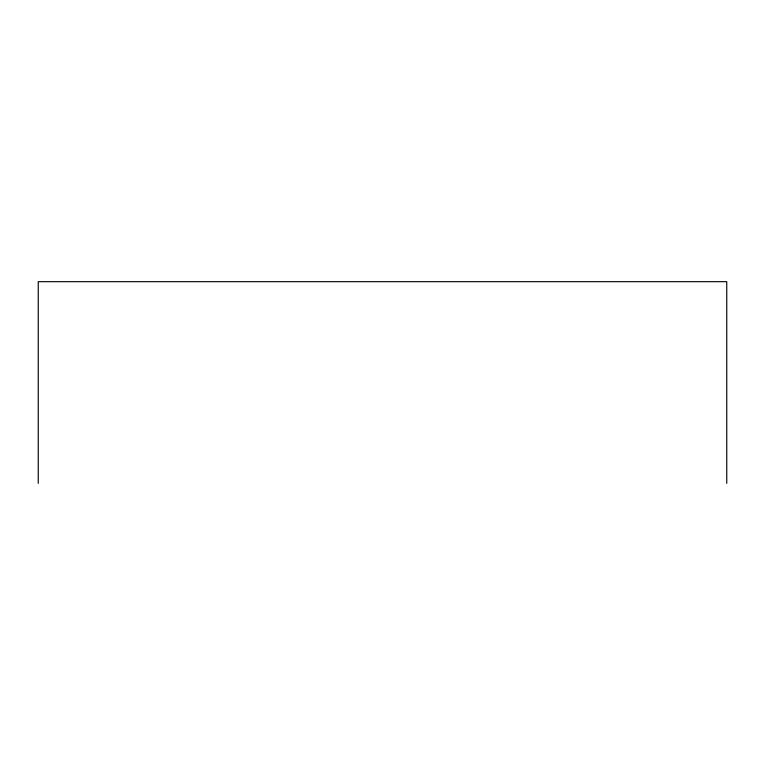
<?xml version="1.0" encoding="UTF-8"?>
<svg xmlns="http://www.w3.org/2000/svg" width="765" height="765" viewBox="0 0 765 765"><rect width="100%" height="100%" fill="white"/><g stroke="black" fill="none" stroke-linecap="round" stroke-linejoin="round"><path stroke-width="1.15" d="M726.75 483.327L726.75 281.673L38.25 281.673L38.25 483.327"/></g></svg>
